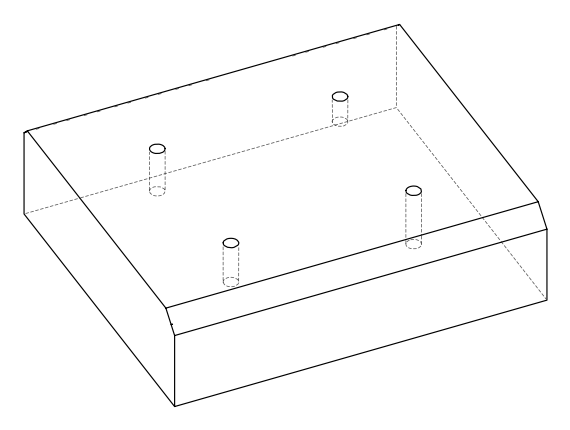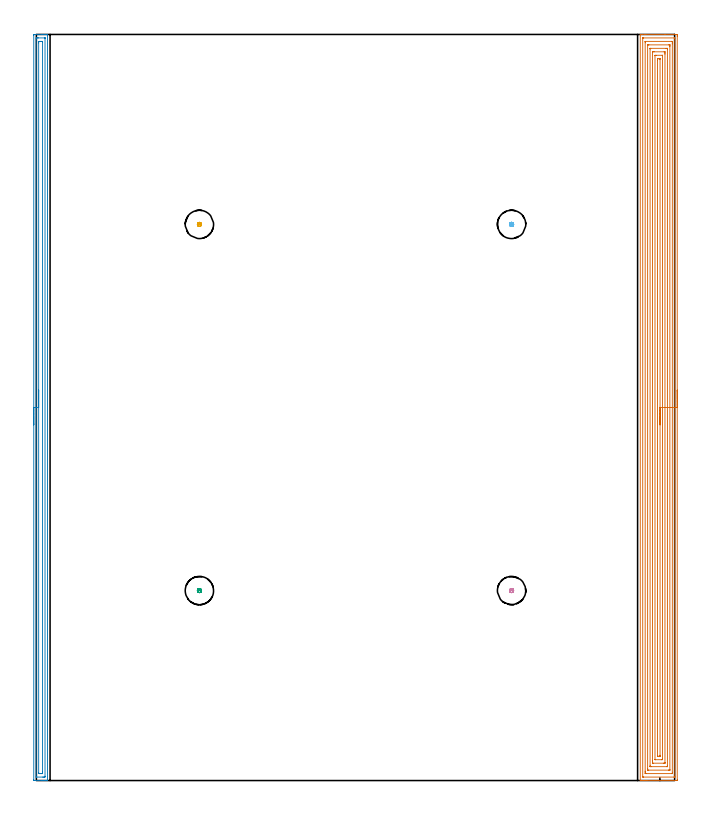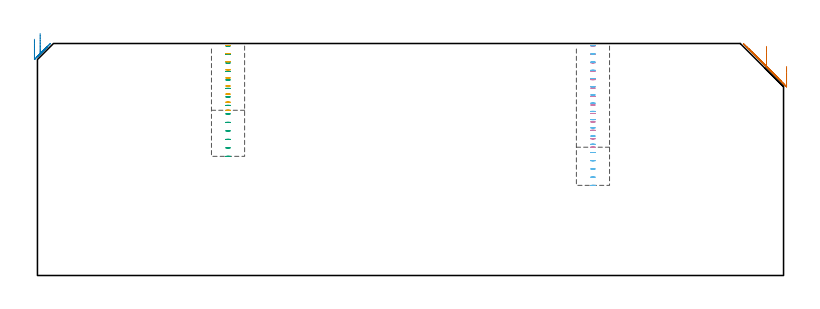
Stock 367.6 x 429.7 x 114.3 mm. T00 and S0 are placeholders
(PLAN: 6 operations, 1 tool changes, 40.7 min)
(1 AREA_MILL | FG_CHAMFER_SURFACE | UGT0205_001 | 27.82 min | 97470 mm3)
(2 AREA_MILL_1 | FG_CHAMFER_SURFACE_1 | UGT0205_001 | 10.53 min | 13409 mm3)
(3 MILL_BLIND_HOLE_FROM_SOLID_MATERIAL | STEP1POCKET | UGT0201_132 | Spiral | 0.62 min | 11599 mm3)
(4 MILL_BLIND_HOLE_FROM_SOLID_MATERIAL_1 | STEP1POCKET_1 | UGT0201_132 | Spiral | 0.58 min | 10664 mm3)
(5 MILL_BLIND_HOLE_FROM_SOLID_MATERIAL_2 | STEP1POCKET_2 | UGT0201_132 | Spiral | 0.4 min | 6864 mm3)
(6 MILL_BLIND_HOLE_FROM_SOLID_MATERIAL_3 | STEP1POCKET_3 | UGT0201_132 | Spiral | 0.8 min | 14584 mm3)
(TOOL UGT0205_001 | Chamfer Mill 20 x 3 x 45 deg. | D20 FL50 Z2)
(TOOL UGT0201_132 | Carbide End Mill 14.0 | D14 FL30 Z4)
(OP 1 AREA_MILL)
G17 G21 G94 G90
T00 M6
G54
G17 G0 G90 X369.1 Y224.85 S1061 M3
G43 Z124.3 H0
Z103.
G94 G1 Y224.812 Z102.128 F250.
Y224.698 Z101.264
Y224.509 Z100.412
Y224.247 Z99.58
Y223.913 Z98.774
Y223.51 Z98.
Y223.041 Z97.264
Y222.51 Z96.572
Y221.921 Z95.929
Y221.278 Z95.34
Y220.586 Z94.808
Y219.85 Z94.34
Y219.076 Z93.937
Y218.27 Z93.603
Y217.438 Z93.341
Y216.586 Z93.152
Y215.722 Z93.038
Y214.85 Z93.
Y0.609
X369.099 Y0.008 Z92.999
X369.098 Y0.003
Y0.002 Z93.
X369.094 Y0. Z93.004
X351.54 Z110.555
X350.937 Z111.157
X350.374 Z111.722
X350.053 Z112.043
X349.49 Z112.606
X349.169 Z112.926
X348.527 Z113.572
X348.153 Z113.947
X347.816 Z114.275
X347.802 Y0.008 Z114.288
X347.8 Y0.162 Z114.3
Y429.538
X347.803 Y429.692 Z114.288
X347.816 Y429.7 Z114.275
X348.153 Z113.947
X348.527 Z113.572
X349.169 Z112.926
X350.374 Z111.723
X350.937 Z111.157
X362.146 Z99.951
X368.333 Z93.764
X368.615 Y429.697 Z93.483
X369.092 Y429.691 Z93.006
X369.095 Y429.576 Z93.003
X369.099 Y429.091 Z93.001
X369.1 Y428.601 Z93.
Y214.85
X367.686 Z94.414
Y2.394
X367.685 Y2.182 Z94.415
X367.683 Y2.076 Z94.417
X367.679 Y2.026 Z94.421
X367.674 Y2.01 Z94.426
X367.627 Y2.008 Z94.473
X367.236 Y2.001 Z94.864
X349.558 Z112.542
X349.331 Y2.006 Z112.769
X349.227 Y2.01 Z112.873
X349.215 Y2.347 Z112.885
Y2.394
X349.214 Y427.306 Z112.886
X349.215 Y427.518 Z112.885
X349.218 Y427.624 Z112.882
X349.221 Y427.674 Z112.879
X349.226 Y427.69 Z112.874
X349.274 Y427.692 Z112.826
X349.664 Y427.699 Z112.436
X367.342 Z94.758
X367.569 Y427.694 Z94.531
X367.674 Y427.69 Z94.426
X367.685 Y427.353 Z94.415
Y427.306
X367.686 Y214.85 Z94.414
X366.272 Z95.828
X366.271 Y4.76 Z95.829
X366.269 Y4.179 Z95.831
X366.266 Y4.025 Z95.834
X366.265 Y4.013 Z95.835
X366.246 Y4.009 Z95.854
X366.2 Y4.003 Z95.9
X366.14 Y4. Z95.96
X351.114 Z110.986
X350.937 Y4.002 Z111.163
X350.76 Y4.006 Z111.34
X350.647 Y4.01 Z111.453
X350.635 Y4.077 Z111.465
X350.633 Y4.179 Z111.467
X350.63 Y4.489 Z111.47
X350.629 Y5.072 Z111.471
X350.628 Y5.384 Z111.472
X350.629 Y424.94 Z111.471
X350.631 Y425.521 Z111.469
X350.634 Y425.675 Z111.466
X350.635 Y425.687 Z111.465
X350.654 Y425.691 Z111.446
X350.701 Y425.697 Z111.399
X350.76 Y425.699 Z111.34
X365.786 Y425.7 Z96.314
X365.963 Y425.698 Z96.137
X366.14 Y425.694 Z95.96
X366.253 Y425.69 Z95.847
X366.265 Y425.623 Z95.836
X366.267 Y425.521 Z95.833
X366.27 Y425.211 Z95.83
X366.271 Y424.628 Z95.829
X366.272 Y424.316 Z95.828
Y214.85
X364.857 Z97.243
Y6.189
X364.855 Y6.093 Z97.245
X364.853 Y6.035 Z97.247
X364.851 Y6.011 Z97.249
X364.831 Y6.009 Z97.269
X364.62 Y6.004 Z97.48
X364.195 Y6. Z97.905
X364.16 Z97.94
X352.67 Z109.43
X352.272 Y6.003 Z109.828
X352.074 Y6.008 Z110.026
X352.053 Y6.01 Z110.047
X352.049 Y6.021 Z110.051
X352.046 Y6.057 Z110.054
X352.044 Y6.11 Z110.056
X352.043 Y6.633 Z110.057
Y6.857
Y423.511
X352.045 Y423.607 Z110.055
X352.047 Y423.665 Z110.053
X352.049 Y423.689 Z110.051
X352.069 Y423.691 Z110.031
X352.28 Y423.696 Z109.82
X352.705 Y423.7 Z109.395
X352.74 Z109.36
X364.23 Z97.87
X364.628 Y423.697 Z97.472
X364.826 Y423.692 Z97.274
X364.847 Y423.69 Z97.253
X364.851 Y423.679 Z97.249
X364.854 Y423.643 Z97.246
X364.856 Y423.589 Z97.244
X364.857 Y423.067 Z97.243
Y422.843
Y214.85
X363.443 Z98.657
Y8.376
X363.44 Y8.11 Z98.66
X363.437 Y8.035 Z98.663
X363.434 Y8.008 Z98.666
X363.429 Y8.006 Z98.671
X363.391 Y8.003 Z98.709
X363.311 Y8.001 Z98.789
X363.064 Y8. Z99.036
X354.225 Z107.875
X353.589 Y8.001 Z108.511
X353.498 Y8.004 Z108.602
X353.472 Y8.007 Z108.628
X353.464 Y8.009 Z108.636
X353.462 Y8.066 Z108.638
X353.459 Y8.243 Z108.641
X353.457 Y8.776 Z108.643
Y421.324
X353.46 Y421.59 Z108.64
X353.463 Y421.665 Z108.637
X353.466 Y421.692 Z108.634
X353.471 Y421.694 Z108.629
X353.509 Y421.697 Z108.591
X353.589 Y421.699 Z108.511
X353.836 Y421.7 Z108.264
X362.675 Z99.425
X363.311 Y421.698 Z98.789
X363.402 Y421.696 Z98.698
X363.428 Y421.693 Z98.672
X363.436 Y421.691 Z98.664
X363.438 Y421.633 Z98.662
X363.441 Y421.456 Z98.659
X363.443 Y421.19 Z98.657
Y421.057
Y214.85
X362.029 Z100.071
X362.028 Y10.428 Z100.072
X362.026 Y10.183 Z100.074
X362.023 Y10.061 Z100.077
X362.021 Y10.01 Z100.079
X361.963 Y10.005 Z100.137
X361.544 Y10.002 Z100.556
X361.083 Y10. Z101.017
X355.356 Y10.001 Z106.744
X354.893 Y10.004 Z107.207
X354.879 Y10.01 Z107.221
X354.876 Y10.02 Z107.224
X354.873 Y10.428 Z107.227
X354.871 Y10.918 Z107.229
Y11.321
X354.872 Y419.272 Z107.228
X354.874 Y419.517 Z107.226
X354.877 Y419.639 Z107.223
X354.879 Y419.69 Z107.221
X354.938 Y419.695 Z107.162
X355.356 Y419.698 Z106.744
X355.817 Y419.7 Z106.283
X361.544 Y419.699 Z100.556
X362.007 Y419.696 Z100.093
X362.021 Y419.69 Z100.079
X362.024 Y419.68 Z100.076
X362.027 Y419.272 Z100.073
X362.029 Y418.782 Z100.071
Y418.379
Y214.85
X360.615 Z101.485
X360.614 Y12.259 Z101.486
X360.613 Y12.213 Z101.487
X360.608 Y12.011 Z101.492
X360.198 Y12.004 Z101.902
X359.986 Y12.001 Z102.114
X356.45 Z105.65
X356.355 Y12.006 Z105.745
X356.336 Y12.01 Z105.764
X356.292 Y12.03 Z105.808
X356.287 Y12.166 Z105.813
X356.286 Y12.213 Z105.814
Y417.441
X356.287 Y417.487 Z105.813
X356.292 Y417.689 Z105.808
X356.702 Y417.696 Z105.398
X356.914 Y417.699 Z105.186
X360.45 Z101.65
X360.545 Y417.694 Z101.555
X360.564 Y417.69 Z101.536
X360.608 Y417.67 Z101.492
X360.613 Y417.534 Z101.487
X360.614 Y417.487 Z101.486
X360.615 Y214.85 Z101.485
X359.2 Z102.9
Y14.58
X359.197 Y14.268 Z102.903
X359.194 Y14.061 Z102.906
X359.189 Y14.009 Z102.911
X359.167 Y14.006 Z102.933
X359.113 Y14.003 Z102.987
X358.892 Y14. Z103.208
X358.008 Z104.092
X357.788 Y14.002 Z104.312
X357.733 Y14.006 Z104.367
X357.71 Y14.01 Z104.39
X357.706 Y14.022 Z104.394
X357.702 Y14.072 Z104.398
X357.7 Y14.122 Z104.4
Y415.12
X357.703 Y415.432 Z104.397
X357.707 Y415.639 Z104.393
X357.711 Y415.691 Z104.389
X357.733 Y415.694 Z104.367
X357.788 Y415.697 Z104.312
X358.008 Y415.7 Z104.092
X358.892 Z103.208
X359.112 Y415.698 Z102.988
X359.167 Y415.694 Z102.933
X359.19 Y415.69 Z102.91
X359.194 Y415.678 Z102.906
X359.198 Y415.628 Z102.902
X359.2 Y415.578 Z102.9
Y214.85
Y213.978 Z102.938
Y213.113 Z103.051
Y212.262 Z103.24
Y211.43 Z103.503
Y210.624 Z103.836
Y209.85 Z104.239
Y209.114 Z104.708
Y208.422 Z105.239
Y207.779 Z105.828
Y207.19 Z106.472
Y206.658 Z107.164
Y206.19 Z107.9
Y205.787 Z108.673
Y205.453 Z109.479
Y205.191 Z110.311
Y205.002 Z111.163
Y204.888 Z112.028
Y204.85 Z112.9
G0 Z124.3
M5
M2
(OP 2 AREA_MILL_1)
G17 G21 G94 G90
T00 M6
G54
G17 G0 G90 X-1.5 Y204.85 S1061 M3
G43 Z124.3 H0
Z116.4
G94 G1 Y204.888 Z115.528 F250.
Y205.002 Z114.663
Y205.191 Z113.812
Y205.453 Z112.98
Y205.787 Z112.174
Y206.19 Z111.4
Y206.658 Z110.664
Y207.19 Z109.972
Y207.779 Z109.329
Y208.422 Z108.74
Y209.114 Z108.208
Y209.85 Z107.74
Y210.624 Z107.337
Y211.43 Z107.003
Y212.262 Z106.741
Y213.114 Z106.552
Y213.978 Z106.438
Y214.85 Z106.4
X-1.499 Y429.091 Z106.401
X-1.496 Y429.524 Z106.402
X-1.492 Y429.69 Z106.406
X-1.07 Y429.7 Z106.827
X3.33 Z111.224
X3.89 Z111.787
X4.21 Z112.106
X4.77 Z112.666
X5.09 Z112.985
X6.088 Z113.987
X6.394 Y429.69 Z114.293
X6.4 Y429.538 Z114.3
Y0.162
X6.394 Y0.01 Z114.293
X6.087 Y0. Z113.987
X5.729 Z113.629
X5.09 Z112.985
X3.89 Z111.787
X3.33 Z111.224
X-1.07 Y0.001 Z106.827
X-1.293 Y0.004 Z106.604
X-1.492 Y0.01 Z106.406
X-1.496 Y0.176 Z106.402
X-1.499 Y0.609 Z106.401
X-1.5 Y214.85 Z106.4
X-0.086 Z107.814
X-0.085 Y427.2 Z107.815
X-0.084 Y427.306 Z107.816
X-0.079 Y427.69 Z107.821
X0.304 Y427.698 Z108.204
X0.69 Y427.699 Z108.59
X1.182 Y427.7 Z109.082
X4.702 Z112.602
X4.899 Z112.799
X4.928 Y427.699 Z112.828
X4.958 Y427.695 Z112.858
X4.978 Y427.69 Z112.878
X4.979 Y427.668 Z112.879
X4.985 Y427.413 Z112.885
Y2.5
X4.984 Y2.394 Z112.884
X4.979 Y2.01 Z112.879
X4.596 Y2.002 Z112.496
X4.21 Y2.001 Z112.11
X3.718 Y2. Z111.618
X0.198 Z108.098
X0.001 Z107.901
X-0.028 Y2.001 Z107.872
X-0.058 Y2.005 Z107.842
X-0.078 Y2.01 Z107.822
X-0.079 Y2.032 Z107.821
X-0.085 Y2.288 Z107.815
X-0.086 Y214.85 Z107.814
X1.328 Z109.228
X1.329 Y424.873 Z109.229
X1.333 Y425.521 Z109.233
X1.335 Y425.642 Z109.235
X1.341 Y425.691 Z109.241
X1.397 Y425.696 Z109.297
X1.57 Y425.699 Z109.47
X2.273 Y425.7 Z110.173
X3.153 Z111.053
X3.33 Y425.699 Z111.23
X3.506 Y425.694 Z111.406
X3.555 Y425.69 Z111.455
X3.565 Y425.682 Z111.465
X3.568 Y425.667 Z111.468
X3.57 Y425.602 Z111.47
X3.571 Y425.521 Z111.471
Y425.276
Y4.827
X3.567 Y4.179 Z111.467
X3.564 Y4.058 Z111.464
X3.559 Y4.01 Z111.459
X3.503 Y4.004 Z111.403
X3.33 Y4.002 Z111.23
X2.627 Y4. Z110.527
X1.747 Z109.647
X1.57 Y4.001 Z109.47
X1.394 Y4.006 Z109.294
X1.345 Y4.01 Z109.245
X1.335 Y4.018 Z109.235
X1.332 Y4.033 Z109.232
X1.329 Y4.098 Z109.229
Y4.179
X1.328 Y4.424 Z109.228
Y214.85
Y215.722 Z109.266
Y216.586 Z109.38
Y217.438 Z109.569
Y218.27 Z109.831
Y219.076 Z110.165
Y219.85 Z110.568
Y220.586 Z111.037
Y221.278 Z111.568
Y221.921 Z112.157
Y222.51 Z112.801
Y223.042 Z113.493
Y223.51 Z114.228
Y223.913 Z115.002
Y224.247 Z115.808
Y224.509 Z116.64
Y224.698 Z117.492
Y224.812 Z118.357
Y224.85 Z119.228
G0 Z124.3
M5
M2
(OP 3 MILL_BLIND_HOLE_FROM_SOLID_MATERIAL)
G17 G21 G94 G90
T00 M6
G54
G17 G0 G90 X93.9 Y109.4 S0 M3
G43 Z124.3 H0
Z113.114
G94 G3 X94.475 Y109.975 R0.575 F250.
X93.9 Y110.55 R0.575
X92.75 Y109.4 R1.15
X93.9 Y110.55 R-1.15
X93.325 Y109.975 R0.575
X93.9 Y109.4 R0.575
G0 Z108.929
G3 X94.475 Y109.975 R0.575
X93.9 Y110.55 R0.575
X92.75 Y109.4 R1.15
X93.9 Y110.55 R-1.15
X93.325 Y109.975 R0.575
X93.9 Y109.4 R0.575
G0 Z104.743
G3 X94.475 Y109.975 R0.575
X93.9 Y110.55 R0.575
X92.75 Y109.4 R1.15
X93.9 Y110.55 R-1.15
X93.325 Y109.975 R0.575
X93.9 Y109.4 R0.575
G0 Z100.557
G3 X94.475 Y109.975 R0.575
X93.9 Y110.55 R0.575
X92.75 Y109.4 R1.15
X93.9 Y110.55 R-1.15
X93.325 Y109.975 R0.575
X93.9 Y109.4 R0.575
G0 Z96.371
G3 X94.475 Y109.975 R0.575
X93.9 Y110.55 R0.575
X92.75 Y109.4 R1.15
X93.9 Y110.55 R-1.15
X93.325 Y109.975 R0.575
X93.9 Y109.4 R0.575
G0 Z92.186
G3 X94.475 Y109.975 R0.575
X93.9 Y110.55 R0.575
X92.75 Y109.4 R1.15
X93.9 Y110.55 R-1.15
X93.325 Y109.975 R0.575
X93.9 Y109.4 R0.575
G0 Z88.
G3 X94.475 Y109.975 R0.575
X93.9 Y110.55 R0.575
X92.75 Y109.4 R1.15
X93.9 Y110.55 R-1.15
X93.325 Y109.975 R0.575
X93.9 Y109.4 R0.575
G0 Z83.814
G3 X94.475 Y109.975 R0.575
X93.9 Y110.55 R0.575
X92.75 Y109.4 R1.15
X93.9 Y110.55 R-1.15
X93.325 Y109.975 R0.575
X93.9 Y109.4 R0.575
G0 Z79.629
G3 X94.475 Y109.975 R0.575
X93.9 Y110.55 R0.575
X92.75 Y109.4 R1.15
X93.9 Y110.55 R-1.15
X93.325 Y109.975 R0.575
X93.9 Y109.4 R0.575
G0 Z75.443
G3 X94.475 Y109.975 R0.575
X93.9 Y110.55 R0.575
X92.75 Y109.4 R1.15
X93.9 Y110.55 R-1.15
X93.325 Y109.975 R0.575
X93.9 Y109.4 R0.575
G0 Z71.257
G3 X94.475 Y109.975 R0.575
X93.9 Y110.55 R0.575
X92.75 Y109.4 R1.15
X93.9 Y110.55 R-1.15
X93.325 Y109.975 R0.575
X93.9 Y109.4 R0.575
G0 Z67.071
G3 X94.475 Y109.975 R0.575
X93.9 Y110.55 R0.575
X92.75 Y109.4 R1.15
X93.9 Y110.55 R-1.15
X93.325 Y109.975 R0.575
X93.9 Y109.4 R0.575
G0 Z62.886
G3 X94.475 Y109.975 R0.575
X93.9 Y110.55 R0.575
X92.75 Y109.4 R1.15
X93.9 Y110.55 R-1.15
X93.325 Y109.975 R0.575
X93.9 Y109.4 R0.575
G0 Z58.7
G3 X94.475 Y109.975 R0.575
X93.9 Y110.55 R0.575
X92.75 Y109.4 R1.15
X93.9 Y110.55 R-1.15
X93.325 Y109.975 R0.575
X93.9 Y109.4 R0.575
G0 Z124.3
M5
M2
(OP 4 MILL_BLIND_HOLE_FROM_SOLID_MATERIAL_1)
G17 G21 G94 G90
T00 M6
G54
G17 G0 G90 X273.7 Y109.4 S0 M3
G43 Z124.3 H0
Z113.138
G94 G3 X274.275 Y109.975 R0.575 F250.
X273.7 Y110.55 R0.575
X272.55 Y109.4 R1.15
X273.7 Y110.55 R-1.15
X273.125 Y109.975 R0.575
X273.7 Y109.4 R0.575
G0 Z108.977
G3 X274.275 Y109.975 R0.575
X273.7 Y110.55 R0.575
X272.55 Y109.4 R1.15
X273.7 Y110.55 R-1.15
X273.125 Y109.975 R0.575
X273.7 Y109.4 R0.575
G0 Z104.815
G3 X274.275 Y109.975 R0.575
X273.7 Y110.55 R0.575
X272.55 Y109.4 R1.15
X273.7 Y110.55 R-1.15
X273.125 Y109.975 R0.575
X273.7 Y109.4 R0.575
G0 Z100.654
G3 X274.275 Y109.975 R0.575
X273.7 Y110.55 R0.575
X272.55 Y109.4 R1.15
X273.7 Y110.55 R-1.15
X273.125 Y109.975 R0.575
X273.7 Y109.4 R0.575
G0 Z96.492
G3 X274.275 Y109.975 R0.575
X273.7 Y110.55 R0.575
X272.55 Y109.4 R1.15
X273.7 Y110.55 R-1.15
X273.125 Y109.975 R0.575
X273.7 Y109.4 R0.575
G0 Z92.331
G3 X274.275 Y109.975 R0.575
X273.7 Y110.55 R0.575
X272.55 Y109.4 R1.15
X273.7 Y110.55 R-1.15
X273.125 Y109.975 R0.575
X273.7 Y109.4 R0.575
G0 Z88.169
G3 X274.275 Y109.975 R0.575
X273.7 Y110.55 R0.575
X272.55 Y109.4 R1.15
X273.7 Y110.55 R-1.15
X273.125 Y109.975 R0.575
X273.7 Y109.4 R0.575
G0 Z84.008
G3 X274.275 Y109.975 R0.575
X273.7 Y110.55 R0.575
X272.55 Y109.4 R1.15
X273.7 Y110.55 R-1.15
X273.125 Y109.975 R0.575
X273.7 Y109.4 R0.575
G0 Z79.846
G3 X274.275 Y109.975 R0.575
X273.7 Y110.55 R0.575
X272.55 Y109.4 R1.15
X273.7 Y110.55 R-1.15
X273.125 Y109.975 R0.575
X273.7 Y109.4 R0.575
G0 Z75.685
G3 X274.275 Y109.975 R0.575
X273.7 Y110.55 R0.575
X272.55 Y109.4 R1.15
X273.7 Y110.55 R-1.15
X273.125 Y109.975 R0.575
X273.7 Y109.4 R0.575
G0 Z71.523
G3 X274.275 Y109.975 R0.575
X273.7 Y110.55 R0.575
X272.55 Y109.4 R1.15
X273.7 Y110.55 R-1.15
X273.125 Y109.975 R0.575
X273.7 Y109.4 R0.575
G0 Z67.362
G3 X274.275 Y109.975 R0.575
X273.7 Y110.55 R0.575
X272.55 Y109.4 R1.15
X273.7 Y110.55 R-1.15
X273.125 Y109.975 R0.575
X273.7 Y109.4 R0.575
G0 Z63.2
G3 X274.275 Y109.975 R0.575
X273.7 Y110.55 R0.575
X272.55 Y109.4 R1.15
X273.7 Y110.55 R-1.15
X273.125 Y109.975 R0.575
X273.7 Y109.4 R0.575
G0 Z124.3
M5
M2
(OP 5 MILL_BLIND_HOLE_FROM_SOLID_MATERIAL_2)
G17 G21 G94 G90
T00 M6
G54
G17 G0 G90 X93.9 Y320.3 S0 M3
G43 Z124.3 H0
Z113.311
G94 G3 X94.475 Y320.875 R0.575 F250.
X93.9 Y321.45 R0.575
X92.75 Y320.3 R1.15
X93.9 Y321.45 R-1.15
X93.325 Y320.875 R0.575
X93.9 Y320.3 R0.575
G0 Z109.322
G3 X94.475 Y320.875 R0.575
X93.9 Y321.45 R0.575
X92.75 Y320.3 R1.15
X93.9 Y321.45 R-1.15
X93.325 Y320.875 R0.575
X93.9 Y320.3 R0.575
G0 Z105.333
G3 X94.475 Y320.875 R0.575
X93.9 Y321.45 R0.575
X92.75 Y320.3 R1.15
X93.9 Y321.45 R-1.15
X93.325 Y320.875 R0.575
X93.9 Y320.3 R0.575
G0 Z101.344
G3 X94.475 Y320.875 R0.575
X93.9 Y321.45 R0.575
X92.75 Y320.3 R1.15
X93.9 Y321.45 R-1.15
X93.325 Y320.875 R0.575
X93.9 Y320.3 R0.575
G0 Z97.356
G3 X94.475 Y320.875 R0.575
X93.9 Y321.45 R0.575
X92.75 Y320.3 R1.15
X93.9 Y321.45 R-1.15
X93.325 Y320.875 R0.575
X93.9 Y320.3 R0.575
G0 Z93.367
G3 X94.475 Y320.875 R0.575
X93.9 Y321.45 R0.575
X92.75 Y320.3 R1.15
X93.9 Y321.45 R-1.15
X93.325 Y320.875 R0.575
X93.9 Y320.3 R0.575
G0 Z89.378
G3 X94.475 Y320.875 R0.575
X93.9 Y321.45 R0.575
X92.75 Y320.3 R1.15
X93.9 Y321.45 R-1.15
X93.325 Y320.875 R0.575
X93.9 Y320.3 R0.575
G0 Z85.389
G3 X94.475 Y320.875 R0.575
X93.9 Y321.45 R0.575
X92.75 Y320.3 R1.15
X93.9 Y321.45 R-1.15
X93.325 Y320.875 R0.575
X93.9 Y320.3 R0.575
G0 Z81.4
G3 X94.475 Y320.875 R0.575
X93.9 Y321.45 R0.575
X92.75 Y320.3 R1.15
X93.9 Y321.45 R-1.15
X93.325 Y320.875 R0.575
X93.9 Y320.3 R0.575
G0 Z124.3
M5
M2
(OP 6 MILL_BLIND_HOLE_FROM_SOLID_MATERIAL_3)
G17 G21 G94 G90
T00 M6
G54
G17 G0 G90 X273.7 Y320.3 S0 M3
G43 Z124.3 H0
Z113.25
G94 G3 X274.275 Y320.875 R0.575 F250.
X273.7 Y321.45 R0.575
X272.55 Y320.3 R1.15
X273.7 Y321.45 R-1.15
X273.125 Y320.875 R0.575
X273.7 Y320.3 R0.575
G0 Z109.2
G3 X274.275 Y320.875 R0.575
X273.7 Y321.45 R0.575
X272.55 Y320.3 R1.15
X273.7 Y321.45 R-1.15
X273.125 Y320.875 R0.575
X273.7 Y320.3 R0.575
G0 Z105.15
G3 X274.275 Y320.875 R0.575
X273.7 Y321.45 R0.575
X272.55 Y320.3 R1.15
X273.7 Y321.45 R-1.15
X273.125 Y320.875 R0.575
X273.7 Y320.3 R0.575
G0 Z101.1
G3 X274.275 Y320.875 R0.575
X273.7 Y321.45 R0.575
X272.55 Y320.3 R1.15
X273.7 Y321.45 R-1.15
X273.125 Y320.875 R0.575
X273.7 Y320.3 R0.575
G0 Z97.05
G3 X274.275 Y320.875 R0.575
X273.7 Y321.45 R0.575
X272.55 Y320.3 R1.15
X273.7 Y321.45 R-1.15
X273.125 Y320.875 R0.575
X273.7 Y320.3 R0.575
G0 Z93.
G3 X274.275 Y320.875 R0.575
X273.7 Y321.45 R0.575
X272.55 Y320.3 R1.15
X273.7 Y321.45 R-1.15
X273.125 Y320.875 R0.575
X273.7 Y320.3 R0.575
G0 Z88.95
G3 X274.275 Y320.875 R0.575
X273.7 Y321.45 R0.575
X272.55 Y320.3 R1.15
X273.7 Y321.45 R-1.15
X273.125 Y320.875 R0.575
X273.7 Y320.3 R0.575
G0 Z84.9
G3 X274.275 Y320.875 R0.575
X273.7 Y321.45 R0.575
X272.55 Y320.3 R1.15
X273.7 Y321.45 R-1.15
X273.125 Y320.875 R0.575
X273.7 Y320.3 R0.575
G0 Z80.85
G3 X274.275 Y320.875 R0.575
X273.7 Y321.45 R0.575
X272.55 Y320.3 R1.15
X273.7 Y321.45 R-1.15
X273.125 Y320.875 R0.575
X273.7 Y320.3 R0.575
G0 Z76.8
G3 X274.275 Y320.875 R0.575
X273.7 Y321.45 R0.575
X272.55 Y320.3 R1.15
X273.7 Y321.45 R-1.15
X273.125 Y320.875 R0.575
X273.7 Y320.3 R0.575
G0 Z72.75
G3 X274.275 Y320.875 R0.575
X273.7 Y321.45 R0.575
X272.55 Y320.3 R1.15
X273.7 Y321.45 R-1.15
X273.125 Y320.875 R0.575
X273.7 Y320.3 R0.575
G0 Z68.7
G3 X274.275 Y320.875 R0.575
X273.7 Y321.45 R0.575
X272.55 Y320.3 R1.15
X273.7 Y321.45 R-1.15
X273.125 Y320.875 R0.575
X273.7 Y320.3 R0.575
G0 Z64.65
G3 X274.275 Y320.875 R0.575
X273.7 Y321.45 R0.575
X272.55 Y320.3 R1.15
X273.7 Y321.45 R-1.15
X273.125 Y320.875 R0.575
X273.7 Y320.3 R0.575
G0 Z60.6
G3 X274.275 Y320.875 R0.575
X273.7 Y321.45 R0.575
X272.55 Y320.3 R1.15
X273.7 Y321.45 R-1.15
X273.125 Y320.875 R0.575
X273.7 Y320.3 R0.575
G0 Z56.55
G3 X274.275 Y320.875 R0.575
X273.7 Y321.45 R0.575
X272.55 Y320.3 R1.15
X273.7 Y321.45 R-1.15
X273.125 Y320.875 R0.575
X273.7 Y320.3 R0.575
G0 Z52.5
G3 X274.275 Y320.875 R0.575
X273.7 Y321.45 R0.575
X272.55 Y320.3 R1.15
X273.7 Y321.45 R-1.15
X273.125 Y320.875 R0.575
X273.7 Y320.3 R0.575
G0 Z48.45
G3 X274.275 Y320.875 R0.575
X273.7 Y321.45 R0.575
X272.55 Y320.3 R1.15
X273.7 Y321.45 R-1.15
X273.125 Y320.875 R0.575
X273.7 Y320.3 R0.575
G0 Z44.4
G3 X274.275 Y320.875 R0.575
X273.7 Y321.45 R0.575
X272.55 Y320.3 R1.15
X273.7 Y321.45 R-1.15
X273.125 Y320.875 R0.575
X273.7 Y320.3 R0.575
G0 Z124.3
M5
M2
